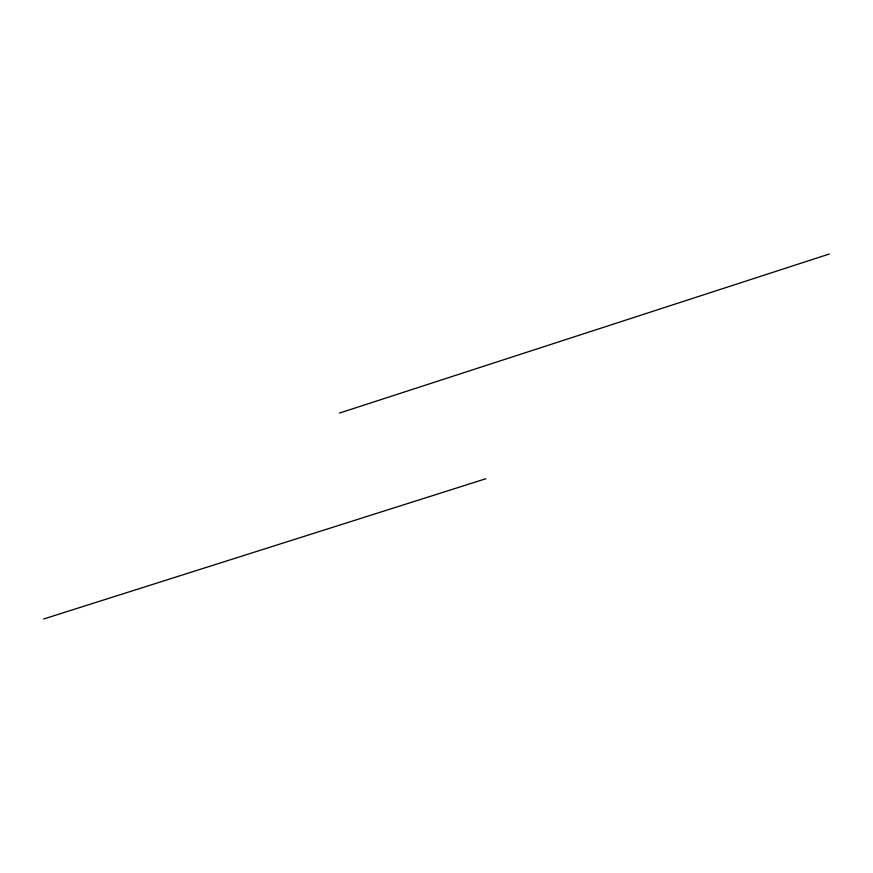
<?xml version="1.0" encoding="UTF-8"?>
<svg xmlns="http://www.w3.org/2000/svg" width="873" height="873" viewBox="0 0 873 873"><rect width="100%" height="100%" fill="white"/><g stroke="black" fill="none" stroke-linecap="round" stroke-linejoin="round"><path stroke-width="1.31" d="M339.488 413.071L829.35 253.999M43.65 619.001L485.901 478.72"/></g></svg>
